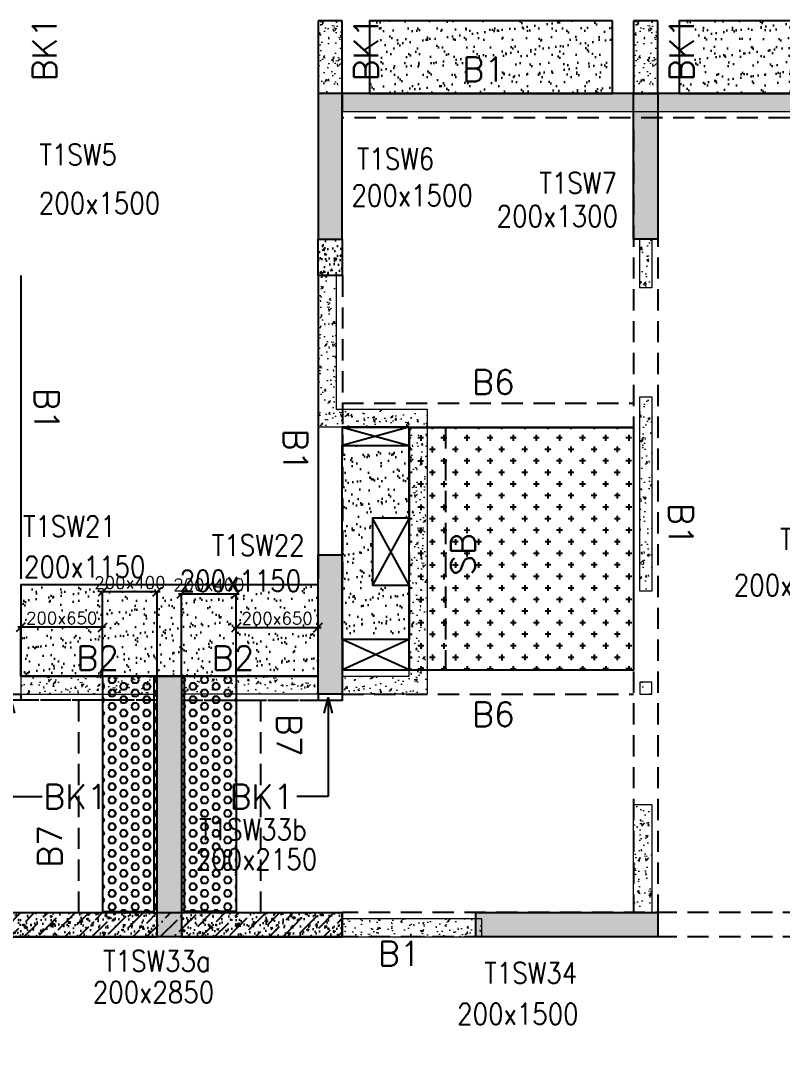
# Model space of a CAD drawing. Header units: millimetres. Extents: x 1078357 to 2594950, y -4969473 to -4636555.
# Drawn here: x 1366276 to 1372551, y -4664760 to -4656210 of the extents above; entities that cross this region are included whole.
import ezdxf

# ---------------------------------------------------------------- set-up
doc = ezdxf.new("R2010")
doc.units = ezdxf.units.MM
doc.header["$PDMODE"] = 35
for name, pattern in [('CONTINOUS', [0]), ('HIDDEN', [0.375, 0.25, -0.125]), ('New Retail block$0$CONTINOUS', [0])]:
    doc.linetypes.add(name, pattern=pattern)
doc.layers.get('0').update_dxf_attribs({"lineweight": 0})
doc.layers.get('Defpoints').update_dxf_attribs({"lineweight": 0})
for name, color, linetype, lineweight in [('A-_ANOTDIMA_D-', 6, 'Continuous', 13), ('COL. NO.', 30, 'Continuous', 25), ('COL. SIZE', 7, 'Continuous', 25), ('DIM', 9, 'Continuous', 25), ('HATCH', 8, 'Continuous', 30), ('RCC UPSTAND', 43, 'Continuous', 30), ('S-NON STR RCC WALL', 8, 'Continuous', 0)]:
    doc.layers.add(name, color=color, linetype=linetype, lineweight=lineweight)
for name, color, linetype in [('B-200x325', 201, 'HIDDEN'), ('B-200x375', 41, 'HIDDEN'), ('B-200x400', 44, 'HIDDEN'), ('B-200x650', 241, 'HIDDEN'), ('B-300xSLAB THK.', 151, 'Continuous'), ('BK1-200x650', 241, 'HIDDEN'), ('DC BEAM NO.', 7, 'Continuous'), ('DROP SLAB', 8, 'Continuous'), ('NON STR. RCC WALL', 6, 'Continuous'), ('S-COLUMN_SHEAR WALL', 1, 'Continuous'), ('S-PROJECTION', 54, 'New Retail block$0$CONTINOUS'), ('SLAB FOLD', 8, 'Continuous'), ('UP TO 3FRS', 1, 'Continuous')]:
    doc.layers.add(name, color=color, linetype=linetype)
doc.styles.add('Roman', font='romans')
doc.styles.add('ROMANS', font='romans.shx', dxfattribs={"width": 0.85})
doc.dimstyles.new('HARESH', dxfattribs={"dimtxt": 150, "dimasz": 75, "dimexe": 0, "dimexo": 0, "dimgap": 25, "dimtad": 1, "dimdec": 0, "dimdsep": 46, "dimtxsty": 'Roman', "dimblk": 'OBLIQUE', "dimcen": 225, "dimdle": 25, "dimclrd": 2, "dimclre": 2, "dimclrt": 7, "dimadec": 8, "dimazin": 1, "dimtfac": 1, "dimtdec": 0, "dimtmove": 0, "dimatfit": 0, "dimfxl": 1, "dimlwd": -1, "dimlwe": -1, "dimarcsym": 0})
pattern_1 = [(50, (-4983719.23, 23434810.46), (182.184669, -15.9390855), [19.05, -209.55]), (355, (-4983719.23, 23434810.46), (-35.2434214, 191.0568452), [15.24, -167.6405842]), (100.4514447, (-4983704.05, 23434809.13), (146.9412471, 175.1177519), [16.1900088, -178.0902446]), (46.1842, (-4983719.23, 23434861.26), (271.0790409, -42.042328), [28.575, -314.325]), (96.6355576, (-4983696.64, 23434857.75), (237.404134, 247.4261246), [24.2850231, -267.1356082]), (351.1841512, (-4983719.23, 23434861.26), (237.404134, 247.4261246), [22.859967, -251.459732]), (21, (-4983693.83, 23434848.56), (151.6143913, -102.2651982), [19.05, -209.55]), (326, (-4983693.83, 23434848.56), (61.8020283, 184.1879661), [15.24, -167.64]), (71.451445, (-4983681.2, 23434840.03), (213.4164193, 81.9227689), [16.1900088, -178.0899376]), (37.5, (-4983719.23, 23434810.456), (3.08860325, 84.55503887), [0, -165.608, 0, -170.18, 0, -168.275]), (7.5, (-4983719.23, 23434810.46), (66.8196625, 100.18057482), [0, -97.028, 0, -161.798, 0, -64.135]), (327.5, (-4983775.87, 23434810.456), (135.59059517, -5.728744), [0, -63.5, 0, -198.12, 0, -262.89]), (317.5, (-4983801.27, 23434810.46), (148.1291814, 25.42649103), [0, -82.55, 0, -131.572, 0, -186.69])]
pattern_2 = [(180, (1358376.37, -4474804.687), (-7e-15, -54.992613), [31.75, -63.5]), (300, (1358376.37, -4474804.687), (47.625, 27.496307), [31.75, -63.5]), (240, (1358344.62, -4474804.687), (47.625, -27.496307), [31.75, -63.5])]

# ---------------------------------------------------------------- blocks, each defined once
blk = doc.blocks.new('G$C2B7BBDA0')
at = {"layer": 'RCC UPSTAND'}
h = blk.add_hatch(dxfattribs=at)
h.set_pattern_fill('AR-CONC', color=8, scale=20, angle=270)
h.set_pattern_definition([(320, (3210495.87, 2538842.65), (-12.550427, -143.4520365), [15, -165]), (265, (3210495.87, 2538842.65), (150.438427, 27.7502667), [12, -132]), (10.4514445, (3210494.83, 2538830.7), (137.887998, -115.7017693), [12.7480384, -140.2284224]), (316.1842, (3210535.87, 2538842.65), (-33.103856, -213.448266), [22.5, -247.5]), (6.6356355, (3210533.12, 2538824.87), (194.82372, -186.932389), [19.122068, -210.342752]), (261.184164, (3210535.87, 2538842.65), (194.82372, -186.932389), [18, -198]), (291, (3210525.87, 2538822.65), (-80.523778, -119.3814104), [15, -165]), (236, (3210525.87, 2538822.65), (145.030009, -48.6630664), [12, -132]), (341.4514447, (3210519.16, 2538812.7), (64.5062306, -168.0444753), [12.748038, -140.2284224]), (307.5, (3210495.874, 2538842.653), (66.57877077, -2.43197106), [0, -130.4, 0, -134, 0, -132.5]), (277.5, (3210495.874, 2538842.65), (78.8823424, -52.6139075), [0, -76.4, 0, -127.4, 0, -50.5]), (237.5, (3210495.874, 2538887.253), (-4.51097435, -106.7644872), [0, -50, 0, -156, 0, -207]), (227.5, (3210495.87, 2538907.25), (20.0209965, -116.6372339), [0, -65, 0, -103.6, 0, -147])])
h.paths.add_polyline_path([(-100, 2199.5), (-1425, 2199.7), (-1425, 2000.3), (-100, 2000)])
h = blk.add_hatch(dxfattribs=at)
h.set_pattern_fill('AR-CONC', color=8, scale=20, angle=270)
h.set_pattern_definition([(320, (3212020.87, 2538842.65), (-12.550427, -143.4520365), [15, -165]), (265, (3212020.87, 2538842.65), (150.438427, 27.7502667), [12, -132]), (10.4514445, (3212019.83, 2538830.7), (137.887998, -115.7017693), [12.7480384, -140.2284224]), (316.1842, (3212060.87, 2538842.65), (-33.103856, -213.448266), [22.5, -247.5]), (6.6356355, (3212058.12, 2538824.87), (194.82372, -186.932389), [19.122068, -210.342752]), (261.184164, (3212060.87, 2538842.65), (194.82372, -186.932389), [18, -198]), (291, (3212050.87, 2538822.65), (-80.523778, -119.3814104), [15, -165]), (236, (3212050.87, 2538822.65), (145.030009, -48.6630664), [12, -132]), (341.4514447, (3212044.16, 2538812.7), (64.5062306, -168.0444753), [12.748038, -140.2284224]), (307.5, (3212020.874, 2538842.653), (66.57877077, -2.43197106), [0, -130.4, 0, -134, 0, -132.5]), (277.5, (3212020.874, 2538842.65), (78.8823424, -52.6139075), [0, -76.4, 0, -127.4, 0, -50.5]), (237.5, (3212020.874, 2538887.253), (-4.51097435, -106.7644872), [0, -50, 0, -156, 0, -207]), (227.5, (3212020.87, 2538907.25), (20.0209965, -116.6372339), [0, -65, 0, -103.6, 0, -147])])
h.paths.add_polyline_path([(1425, 2199.5), (100, 2199.7), (100, 2000.3), (1425, 2000)])
h = blk.add_hatch(dxfattribs=at)
h.set_pattern_fill('AR-CONC', color=8, scale=20, angle=270)
h.set_pattern_definition([(320, (3210495.87, 2536642.66), (-12.550427, -143.4520365), [15, -165]), (265, (3210495.87, 2536642.66), (150.438427, 27.7502667), [12, -132]), (10.4514445, (3210494.82, 2536630.7), (137.887998, -115.7017693), [12.7480384, -140.2284224]), (316.1842, (3210535.87, 2536642.66), (-33.103856, -213.448266), [22.5, -247.5]), (6.6356355, (3210533.11, 2536624.87), (194.82372, -186.932389), [19.122068, -210.342752]), (261.184164, (3210535.87, 2536642.66), (194.82372, -186.932389), [18, -198]), (291, (3210525.87, 2536622.66), (-80.523778, -119.3814104), [15, -165]), (236, (3210525.87, 2536622.66), (145.030009, -48.6630664), [12, -132]), (341.4514447, (3210519.16, 2536612.71), (64.5062306, -168.0444753), [12.748038, -140.2284224]), (307.5, (3210495.87, 2536642.656), (66.57877077, -2.43197106), [0, -130.4, 0, -134, 0, -132.5]), (277.5, (3210495.87, 2536642.656), (78.8823424, -52.6139075), [0, -76.4, 0, -127.4, 0, -50.5]), (237.5, (3210495.87, 2536687.256), (-4.51097435, -106.7644872), [0, -50, 0, -156, 0, -207]), (227.5, (3210495.87, 2536707.26), (20.0209965, -116.6372339), [0, -65, 0, -103.6, 0, -147])])
h.paths.add_polyline_path([(-100, -0.5), (-1425, -0.3), (-1425, -199.7), (-100, -200)])
at = {"layer": 'NON STR. RCC WALL', "elevation": 0}
for points in [[(-100, 2199.5), (-1425, 2199.7), (-1425, 2000.3), (-100, 2000)], [(1425, 2199.5), (100, 2199.7), (100, 2000.3), (1425, 2000)], [(-100, -0.5), (-1425, -0.3), (-1425, -199.7), (-100, -200)]]:
    blk.add_lwpolyline(points, close=True, dxfattribs=at)
blk = doc.blocks.new('_Oblique')
at = {"color": 0, "linetype": 'ByBlock', "lineweight": -2}
blk.add_line((-0.5, -0.5), (0.5, 0.5), dxfattribs=at)
blk = doc.blocks.new('*D1280')
at = {"layer": 'Defpoints', "color": 0, "ltscale": 700, "transparency": 16777216}
for p in [(1366951.1, -4660914.7), (1366951.1, -4661609.7, 0), (1367401.2, -4661609.7, 0)]:
    blk.add_point(p, dxfattribs=at)
at = {"layer": 'DIM', "color": 2, "ltscale": 700, "transparency": 16777216}
for p, q in [((1367426.2, -4660914.7), (1366926.1, -4660914.7)), ((1366951.1, -4661609.7), (1366951.1, -4660914.7)), ((1367401.2, -4661609.7), (1367401.2, -4660914.7))]:
    blk.add_line(p, q, dxfattribs=at)
at = {"layer": 'DIM', "color": 2, "ltscale": 700, "transparency": 16777216, "xscale": 75, "yscale": 75, "zscale": 75, "rotation": 180}
blk.add_blockref('_Oblique', (1366951.1, -4660914.7), dxfattribs=at)
at = {"layer": 'DIM', "color": 2, "ltscale": 700, "transparency": 16777216, "xscale": 75, "yscale": 75, "zscale": 75}
blk.add_blockref('_Oblique', (1367401.2, -4660914.7), dxfattribs=at)
at = {"layer": 'DIM', "color": 7, "ltscale": 700, "transparency": 16777216, "insert": (1367176.1, -4660839.7), "char_height": 150, "attachment_point": 5, "style": 'Roman'}
blk.add_mtext('{\\H0.666667x;200x400}', dxfattribs=at)
blk = doc.blocks.new('*D1281')
at = {"layer": 'Defpoints', "color": 0, "ltscale": 700, "transparency": 16777216}
for p in [(1366276.4, -4661207.6), (1366276.4, -4661609.7, 0), (1366951.1, -4661609.7, 0)]:
    blk.add_point(p, dxfattribs=at)
at = {"layer": 'DIM', "color": 2, "ltscale": 700, "transparency": 16777216}
for p, q in [((1366976.1, -4661207.6), (1366251.4, -4661207.6)), ((1366276.4, -4661609.7), (1366276.4, -4661207.6)), ((1366951.1, -4661609.7), (1366951.1, -4661207.6))]:
    blk.add_line(p, q, dxfattribs=at)
at = {"layer": 'DIM', "color": 2, "ltscale": 700, "transparency": 16777216, "xscale": 75, "yscale": 75, "zscale": 75, "rotation": 180}
blk.add_blockref('_Oblique', (1366276.4, -4661207.6), dxfattribs=at)
at = {"layer": 'DIM', "color": 2, "ltscale": 700, "transparency": 16777216, "xscale": 75, "yscale": 75, "zscale": 75}
blk.add_blockref('_Oblique', (1366951.1, -4661207.6), dxfattribs=at)
at = {"layer": 'DIM', "color": 7, "ltscale": 700, "transparency": 16777216, "insert": (1366613.7, -4661132.6), "char_height": 150, "attachment_point": 5, "style": 'Roman'}
blk.add_mtext('{\\H0.666667x;200x650}', dxfattribs=at)
blk = doc.blocks.new('*D1282')
at = {"layer": 'Defpoints', "color": 0, "ltscale": 700, "transparency": 16777216}
for p in [(1368051.3, -4660932.9), (1367601.2, -4661609.7, 0), (1368051.3, -4661609.7, 0)]:
    blk.add_point(p, dxfattribs=at)
at = {"layer": 'DIM', "color": 2, "ltscale": 700, "transparency": 16777216}
for p, q in [((1367576.2, -4660932.9), (1368076.3, -4660932.9)), ((1367601.2, -4661609.7), (1367601.2, -4660932.9)), ((1368051.3, -4661609.7), (1368051.3, -4660932.9))]:
    blk.add_line(p, q, dxfattribs=at)
at = {"layer": 'DIM', "color": 2, "ltscale": 700, "transparency": 16777216, "xscale": 75, "yscale": 75, "zscale": 75, "rotation": 180}
blk.add_blockref('_Oblique', (1367601.2, -4660932.9), dxfattribs=at)
at = {"layer": 'DIM', "color": 2, "ltscale": 700, "transparency": 16777216, "xscale": 75, "yscale": 75, "zscale": 75}
blk.add_blockref('_Oblique', (1368051.3, -4660932.9), dxfattribs=at)
at = {"layer": 'DIM', "color": 7, "ltscale": 700, "transparency": 16777216, "insert": (1367826.3, -4660857.9), "char_height": 150, "attachment_point": 5, "style": 'Roman'}
blk.add_mtext('{\\H0.666667x;200x400}', dxfattribs=at)
blk = doc.blocks.new('*D1283')
at = {"layer": 'Defpoints', "color": 0, "ltscale": 700, "transparency": 16777216}
for p in [(1368726.2, -4661209.6), (1368051.3, -4661609.7, 0), (1368726.2, -4661609.7, 0)]:
    blk.add_point(p, dxfattribs=at)
at = {"layer": 'DIM', "color": 2, "ltscale": 700, "transparency": 16777216}
for p, q in [((1368026.3, -4661209.6), (1368751.2, -4661209.6)), ((1368051.3, -4661609.7), (1368051.3, -4661209.6)), ((1368726.2, -4661609.7), (1368726.2, -4661209.6))]:
    blk.add_line(p, q, dxfattribs=at)
at = {"layer": 'DIM', "color": 2, "ltscale": 700, "transparency": 16777216, "xscale": 75, "yscale": 75, "zscale": 75, "rotation": 180}
blk.add_blockref('_Oblique', (1368051.3, -4661209.6), dxfattribs=at)
at = {"layer": 'DIM', "color": 2, "ltscale": 700, "transparency": 16777216, "xscale": 75, "yscale": 75, "zscale": 75}
blk.add_blockref('_Oblique', (1368726.2, -4661209.6), dxfattribs=at)
at = {"layer": 'DIM', "color": 7, "ltscale": 700, "transparency": 16777216, "insert": (1368388.8, -4661134.6), "char_height": 150, "attachment_point": 5, "style": 'Roman'}
blk.add_mtext('{\\H0.666667x;200x650}', dxfattribs=at)
blk = doc.blocks.new('G$CD63B60BD')
at = {"layer": 'COL. NO.', "linetype": 'Continuous', "style": 'ROMANS', "width": 0.85}
for s, p in [('T1SW5', (10754.6, 15308.8, -320.4)), ('T1SW6', (13370.2, 15274.3, -320.4)), ('T1SW7', (14874.5, 15075.4, -320.4)), ('T1SW21', (10619.4, 12245.8, -320.4)), ('T1SW23', (16857.3, 12140.3, -320.4)), ('T1SW22', (12175.1, 12089.1, -320.4)), ('T1SW33b', (12070.9, 9747.2, -320.4)), ('T1SW33a', (11279.4, 8663.7, -320.4)), ('T1SW34', (14420.4, 8565.4, -320.4))]:
    blk.add_text(s, height=175, dxfattribs=at).set_placement(p)
at = {"layer": 'COL. SIZE', "linetype": 'Continuous', "style": 'ROMANS', "width": 0.85}
for s, p in [('200x1500', (13325.1, 14973.2, -320.4)), ('200x1500', (10748.9, 14908.8, -320.4)), ('200x1300', (14521.5, 14801.5, -320.4)), ('200x1150', (10626.9, 11912.7, -320.4)), ('200x1150', (11909.6, 11797.3, -320.4)), ('200x1300', (16475.4, 11760.5, -320.4)), ('200x2150', (12042.4, 9502, -320.4)), ('200x2850', (11193.5, 8406.3, -320.4)), ('200x1500', (14196.5, 8227.7, -320.4))]:
    blk.add_text(s, height=175, dxfattribs=at).set_placement(p)

msp = doc.modelspace()

# ---------------------------------------------------------------- hatches: boundary and pattern name
at = {"layer": 'DROP SLAB'}
h = msp.add_hatch(dxfattribs=at)
h.set_pattern_fill('CROSS', color=8, scale=15, angle=0.03079)
h.set_pattern_definition([(180.03079016, (-3005965.24, 14064915.91), (-95.1987999, -95.3011726), [47.625, -142.875]), (270.03079016, (-3005989.06, 14064939.705), (95.3011726, -95.1987999), [47.625, -142.875])])
h.paths.add_polyline_path([(1369476.2, -4659562.5), (1371326.2, -4659562.5), (1371326.2, -4661562.3), (1369476.2, -4661562.3)])
at = {"layer": 'HATCH'}
h = msp.add_hatch(dxfattribs=at)
h.set_pattern_fill('AR-SAND', color=8, scale=3, angle=179.97015)
h.set_pattern_definition([(37.4701541, (-1484557.07, 9330760.54), (-4.7236114, 146.8264517), [0, -115.824, 0, -129.54, 0, -123.825]), (7.4701541, (-1484557.07, 9330760.54), (134.9689868, 214.9772528), [0, -62.484, 0, -104.394, 0, -40.005]), (327.4701541, (-1484650.8, 9330760.59), (237.2979035, 0.3075449), [0, -38.1, 0, -137.16, 0, -179.07]), (317.4701541, (-1484650.8, 9330760.6), (229.1017424, 66.759465), [0, -19.05, 0, -89.916, 0, -102.87])])
h.paths.add_polyline_path([(1371151.5, -4656209.7), (1369151.5, -4656209.7), (1369151.5, -4656809.7), (1371151.5, -4656809.7)])
h = msp.add_hatch(dxfattribs=at)
h.set_pattern_fill('AR-SAND', color=8, scale=3, angle=179.97015)
h.set_pattern_definition([(37.4701541, (-1487107.07, 9330760.54), (-4.7236114, 146.8264517), [0, -115.824, 0, -129.54, 0, -123.825]), (7.4701541, (-1487107.07, 9330760.54), (134.9689868, 214.9772528), [0, -62.484, 0, -104.394, 0, -40.005]), (327.4701541, (-1487200.8, 9330760.59), (237.2979035, 0.3075449), [0, -38.1, 0, -137.16, 0, -179.07]), (317.4701541, (-1487200.8, 9330760.6), (229.1017424, 66.759465), [0, -19.05, 0, -89.916, 0, -102.87])])
h.paths.add_polyline_path([(1373701.5, -4656209.7), (1371701.5, -4656209.7), (1371701.5, -4656809.7), (1373701.5, -4656809.7)])
h = msp.add_hatch(dxfattribs=at)
h.set_pattern_fill('AR-SAND', color=8, scale=3, angle=179.97015)
h.set_pattern_definition([(37.47015413, (-3665956.78, 18698798.93), (-4.72361136, 146.8264517), [0, -115.824, 0, -129.54, 0, -123.825]), (7.4701541, (-3665956.78, 18698798.93), (134.9689868, 214.9772528), [0, -62.484, 0, -104.394, 0, -40.005]), (327.4701541, (-3666050.5, 18698798.98), (237.2979035, 0.3075449), [0, -38.1, 0, -137.16, 0, -179.07]), (317.4701541, (-3666050.5, 18698798.98), (229.1017424, 66.759465), [0, -19.05, 0, -89.916, 0, -102.87])])
h.paths.add_polyline_path([(1368926.2, -4659709.7), (1369476.2, -4659709.7), (1369476.2, -4660309.7), (1369176.2, -4660309.7), (1369176.2, -4660859.7), (1369476.2, -4660859.6), (1369476.2, -4661309.7), (1368926.2, -4661309.7)])
h = msp.add_hatch(dxfattribs=at)
h.set_pattern_fill('AR-SAND', color=8, scale=3, angle=179.97015)
h.set_pattern_definition([(37.4701541, (-2576481.74, 14014779.73), (-4.72361136, 146.8264517), [0, -115.824, 0, -129.54, 0, -123.825]), (7.4701541, (-2576481.74, 14014779.73), (134.9689868, 214.9772528), [0, -62.484, 0, -104.394, 0, -40.005]), (327.4701541, (-2576575.47, 14014779.78), (237.2979035, 0.3075449), [0, -38.1, 0, -137.16, 0, -179.07]), (317.4701541, (-2576575.47, 14014779.78), (229.1017424, 66.759465), [0, -19.05, 0, -89.916, 0, -102.87])])
h.paths.add_polyline_path([(1368726.2, -4660859.6), (1366276.2, -4660859.6), (1366276.5, -4661609.7), (1368726.5, -4661609.7)])
at = {"layer": 'RCC UPSTAND'}
h = msp.add_hatch(dxfattribs=at)
h.set_pattern_fill('AR-CONC', color=8, scale=20, angle=90)
h.set_pattern_definition([(140, (-1839273.85, -7196754.2), (12.550427, 143.4520365), [15, -165]), (85, (-1839273.85, -7196754.2), (-150.438427, -27.7502667), [12, -132]), (190.4514445, (-1839272.8, -7196742.24), (-137.887998, 115.7017693), [12.7480384, -140.2284224]), (136.1842, (-1839313.85, -7196754.2), (33.103856, 213.448266), [22.5, -247.5]), (186.6356355, (-1839311.1, -7196736.4), (-194.82372, 186.932389), [19.122068, -210.342752]), (81.184164, (-1839313.85, -7196754.2), (-194.82372, 186.932389), [18, -198]), (111, (-1839303.85, -7196734.2), (80.523778, 119.3814104), [15, -165]), (56, (-1839303.85, -7196734.2), (-145.030009, 48.6630664), [12, -132]), (161.4514447, (-1839297.14, -7196724.25), (-64.5062306, 168.0444753), [12.748038, -140.2284224]), (127.5, (-1839273.85, -7196754.195), (-66.57877077, 2.43197106), [0, -130.4, 0, -134, 0, -132.5]), (97.5, (-1839273.85, -7196754.195), (-78.8823424, 52.6139075), [0, -76.4, 0, -127.4, 0, -50.5]), (57.5, (-1839273.85, -7196798.795), (4.51097435, 106.7644872), [0, -50, 0, -156, 0, -207]), (47.5, (-1839273.85, -7196818.795), (-20.0209965, 116.6372339), [0, -65, 0, -103.6, 0, -147])])
h.paths.add_polyline_path([(1368926.2, -4658009.7), (1368926.2, -4658309.7), (1368726.3, -4658309.7), (1368726.3, -4658009.7)])
at = {"layer": 'S-COLUMN_SHEAR WALL', "lineweight": 25, "extrusion": (1.00316e-06, 1.91639e-11, 1)}
h = msp.add_hatch(color=1, dxfattribs=at)
h.dxf.hatch_style = 1
h.paths.add_polyline_path([(1368926.3, -4656809.7), (1368726.3, -4656809.7), (1368726.3, -4658009.7), (1368926.3, -4658009.7)])
at = {"layer": 'S-COLUMN_SHEAR WALL', "lineweight": 25}
h = msp.add_hatch(color=1, dxfattribs=at)
h.dxf.hatch_style = 1
h.paths.add_polyline_path([(1371326.3, -4658009.8), (1371526.3, -4658009.8), (1371526.3, -4656809.7), (1371326.3, -4656809.7)])
at = {"layer": 'S-COLUMN_SHEAR WALL', "lineweight": 25, "extrusion": (1.00316e-06, 1.91639e-11, 1)}
h = msp.add_hatch(color=1, dxfattribs=at)
h.dxf.hatch_style = 1
h.paths.add_polyline_path([(1368926.3, -4661759.7), (1368726.3, -4661759.7), (1368726.3, -4660609.7), (1368926.3, -4660609.7)])
at = {"layer": 'S-COLUMN_SHEAR WALL', "lineweight": 25}
h = msp.add_hatch(color=1, dxfattribs=at)
h.dxf.hatch_style = 1
h.paths.add_polyline_path([(1367401.3, -4661609.7), (1367601.3, -4661609.7), (1367601.3, -4663759.7), (1367401.3, -4663759.7)])
h = msp.add_hatch(color=1, dxfattribs=at)
h.dxf.hatch_style = 1
h.paths.add_polyline_path([(1370026.3, -4663559.7), (1371526.3, -4663559.7), (1371526.3, -4663759.7), (1370026.3, -4663759.7)])
at = {"layer": 'S-NON STR RCC WALL'}
h = msp.add_hatch(dxfattribs=at)
h.set_pattern_fill('AR-CONC', color=256, angle=180)
h.set_pattern_definition([(50, (-7165118.55, 32898878.51), (182.184669, -15.93908554), [19.05, -209.55]), (355, (-7165118.55, 32898878.51), (-35.2434214, 191.0568452), [15.24, -167.6405842]), (100.4514447, (-7165103.36, 32898877.18), (146.9412471, 175.1177519), [16.1900088, -178.0902446]), (46.1842, (-7165118.55, 32898929.31), (271.0790409, -42.0423279), [28.575, -314.325]), (96.6355576, (-7165095.96, 32898925.8), (237.404134, 247.4261246), [24.2850231, -267.1356082]), (351.1841512, (-7165118.55, 32898929.3), (237.404134, 247.4261246), [22.859967, -251.459732]), (21, (-7165093.15, 32898916.61), (151.61439127, -102.2651982), [19.05, -209.55]), (326, (-7165093.15, 32898916.61), (61.80202835, 184.1879661), [15.24, -167.64]), (71.451445, (-7165080.51, 32898908.09), (213.4164193, 81.9227689), [16.1900088, -178.0899376]), (37.5, (-7165118.545, 32898878.51), (3.08860325, 84.55503887), [0, -165.608, 0, -170.18, 0, -168.275]), (7.5, (-7165118.545, 32898878.51), (66.8196625, 100.18057482), [0, -97.028, 0, -161.798, 0, -64.135]), (327.5, (-7165175.19, 32898878.51), (135.59059517, -5.72874399), [0, -63.5, 0, -198.12, 0, -262.89]), (317.5, (-7165200.59, 32898878.51), (148.1291814, 25.42649103), [0, -82.55, 0, -131.572, 0, -186.69])])
h.paths.add_polyline_path([(1368926.2, -4656809.7), (1368926.2, -4656209.7), (1368726.2, -4656209.7), (1368726.2, -4656809.7), (1368926.2, -4656809.7)], is_closed=False)
h = msp.add_hatch(dxfattribs=at)
h.set_pattern_fill('AR-CONC', color=256, angle=180)
h.set_pattern_definition([(50, (-7162518.57, 32898878.52), (182.184669, -15.93908554), [19.05, -209.55]), (355, (-7162518.57, 32898878.52), (-35.2434214, 191.0568452), [15.24, -167.6405842]), (100.4514447, (-7162503.38, 32898877.19), (146.9412471, 175.1177519), [16.1900088, -178.0902446]), (46.1842, (-7162518.57, 32898929.32), (271.0790409, -42.0423279), [28.575, -314.325]), (96.6355576, (-7162495.98, 32898925.81), (237.404134, 247.4261246), [24.2850231, -267.1356082]), (351.1841512, (-7162518.57, 32898929.32), (237.404134, 247.4261246), [22.859967, -251.459732]), (21, (-7162493.17, 32898916.62), (151.61439127, -102.2651982), [19.05, -209.55]), (326, (-7162493.17, 32898916.62), (61.80202835, 184.1879661), [15.24, -167.64]), (71.451445, (-7162480.53, 32898908.1), (213.4164193, 81.9227689), [16.1900088, -178.0899376]), (37.5, (-7162518.566, 32898878.52), (3.08860325, 84.55503887), [0, -165.608, 0, -170.18, 0, -168.275]), (7.5, (-7162518.57, 32898878.52), (66.8196625, 100.18057482), [0, -97.028, 0, -161.798, 0, -64.135]), (327.5, (-7162575.21, 32898878.52), (135.59059517, -5.72874399), [0, -63.5, 0, -198.12, 0, -262.89]), (317.5, (-7162600.61, 32898878.52), (148.1291814, 25.42649103), [0, -82.55, 0, -131.572, 0, -186.69])])
h.paths.add_polyline_path([(1371526.2, -4656809.7), (1371526.2, -4656209.7), (1371326.2, -4656209.7), (1371326.2, -4656809.7), (1371526.2, -4656809.7)], is_closed=False)
h = msp.add_hatch(dxfattribs=at)
h.set_pattern_fill('AR-CONC', color=256, angle=180)
h.set_pattern_definition([(50, (-6080943.95, 28118829.64), (182.184669, -15.93908554), [19.05, -209.55]), (355, (-6080943.95, 28118829.64), (-35.2434214, 191.0568452), [15.24, -167.6405842]), (100.4514447, (-6080928.76, 28118828.32), (146.9412471, 175.1177519), [16.1900088, -178.0902446]), (46.1842, (-6080943.95, 28118880.44), (271.0790409, -42.042328), [28.575, -314.325]), (96.6355576, (-6080921.36, 28118876.94), (237.404134, 247.4261246), [24.2850231, -267.1356082]), (351.1841512, (-6080943.95, 28118880.44), (237.404134, 247.4261246), [22.859967, -251.459732]), (21, (-6080918.55, 28118867.74), (151.6143913, -102.2651982), [19.05, -209.55]), (326, (-6080918.55, 28118867.74), (61.8020283, 184.1879661), [15.24, -167.64]), (71.451445, (-6080905.91, 28118859.22), (213.4164193, 81.9227689), [16.1900088, -178.0899376]), (37.5, (-6080943.946, 28118829.644), (3.08860325, 84.55503887), [0, -165.608, 0, -170.18, 0, -168.275]), (7.5, (-6080943.95, 28118829.64), (66.8196625, 100.18057482), [0, -97.028, 0, -161.798, 0, -64.135]), (327.5, (-6081000.59, 28118829.644), (135.59059517, -5.72874399), [0, -63.5, 0, -198.12, 0, -262.89]), (317.5, (-6081025.99, 28118829.64), (148.1291814, 25.42649103), [0, -82.55, 0, -131.572, 0, -186.69])])
h.paths.add_polyline_path([(1368929.4, -4656809.7), (1373926.5, -4656809.7), (1373926.5, -4656959.7), (1368929.4, -4656959.7)])
h = msp.add_hatch(dxfattribs=at)
h.set_pattern_fill('AR-CONC', color=256, angle=180)
h.set_pattern_definition([(50, (1371439.49, -4569469.7), (182.18467, -15.93909), [19.05, -209.55]), (355, (1371439.49, -4569469.7), (-35.24342, 191.05685), [15.24, -167.6406]), (100.45144, (1371454.67, -4569471.03), (146.94125, 175.11775), [16.19, -178.09024]), (46.1842, (1371439.49, -4569418.9), (271.07904, -42.0423), [28.575, -314.325]), (96.63556, (1371462.08, -4569422.4), (237.4041, 247.4261), [24.285, -267.1356]), (351.18415, (1371439.5, -4569418.9), (237.4041, 247.4261), [22.86, -251.4597]), (21, (1371464.89, -4569431.6), (151.6144, -102.2652), [19.05, -209.55]), (326, (1371464.89, -4569431.6), (61.80203, 184.18797), [15.24, -167.64]), (71.45144, (1371477.52, -4569440.13), (213.41642, 81.92277), [16.19, -178.08994]), (37.5, (1371439.49, -4569469.704), (3.088603, 84.55504), [0, -165.608, 0, -170.18, 0, -168.275]), (7.5, (1371439.49, -4569469.7), (66.81966, 100.180575), [0, -97.028, 0, -161.798, 0, -64.135]), (327.5, (1371382.846, -4569469.704), (135.590595, -5.728744), [0, -63.5, 0, -198.12, 0, -262.89]), (317.5, (1371357.45, -4569469.7), (148.12918, 25.42649), [0, -82.55, 0, -131.572, 0, -186.69])])
h.paths.add_polyline_path([(1371376.5, -4658009.7), (1371476.5, -4658009.7), (1371476.5, -4658409.7), (1371376.5, -4658409.7)])
h = msp.add_hatch(dxfattribs=at)
h.set_pattern_fill('AR-CONC', color=256, angle=180)
h.set_pattern_definition(pattern_1)
h.paths.add_polyline_path([(1369626.5, -4659409.7), (1369626.5, -4661759.7), (1368926.5, -4661759.7), (1368926.5, -4661609.7), (1369476.5, -4661609.7), (1369476.5, -4659559.7), (1368726.5, -4659559.7), (1368726.5, -4658309.7), (1368876.5, -4658309.7), (1368876.5, -4659409.7)])
h = msp.add_hatch(dxfattribs=at)
h.set_pattern_fill('AR-CONC', color=256, angle=180)
h.set_pattern_definition([(50, (2468664.2, -9253488.89), (182.184669, -15.9390855), [19.05, -209.55]), (355, (2468664.2, -9253488.9), (-35.2434214, 191.056845), [15.24, -167.640584]), (100.4514447, (2468679.39, -9253490.22), (146.941247, 175.117752), [16.190009, -178.0902446]), (46.1842, (2468664.2, -9253438.1), (271.079041, -42.042328), [28.575, -314.325]), (96.6355576, (2468686.8, -9253441.6), (237.404134, 247.426125), [24.285023, -267.135608]), (351.184151, (2468664.2, -9253438.1), (237.404134, 247.426125), [22.859967, -251.459732]), (21, (2468689.6, -9253450.79), (151.6143913, -102.265198), [19.05, -209.55]), (326, (2468689.6, -9253450.8), (61.802028, 184.187966), [15.24, -167.64]), (71.451445, (2468702.24, -9253459.31), (213.416419, 81.922769), [16.190009, -178.0899376]), (37.5, (2468664.203, -9253488.89), (3.08860325, 84.5550389), [0, -165.608, 0, -170.18, 0, -168.275]), (7.5, (2468664.2, -9253488.89), (66.8196625, 100.1805748), [0, -97.028, 0, -161.798, 0, -64.135]), (327.5, (2468607.56, -9253488.89), (135.5905952, -5.728744), [0, -63.5, 0, -198.12, 0, -262.89]), (317.5, (2468582.16, -9253488.89), (148.1291814, 25.426491), [0, -82.55, 0, -131.572, 0, -186.69])])
h.paths.add_polyline_path([(1371376.5, -4659309.7), (1371476.5, -4659309.7), (1371476.5, -4660909.7), (1371376.5, -4660909.7)])
h = msp.add_hatch(dxfattribs=at)
h.set_pattern_fill('AR-CONC', color=256)
h.set_pattern_definition(pattern_1)
h.paths.add_polyline_path([(1367401.5, -4661609.7), (1366276.5, -4661609.7), (1366276.5, -4661759.7), (1367401.5, -4661759.7)])
h = msp.add_hatch(dxfattribs=at)
h.set_pattern_fill('AR-CONC', color=256, angle=180)
h.set_pattern_definition(pattern_1)
h.paths.add_polyline_path([(1367601.5, -4661609.7), (1368726.5, -4661609.7), (1368726.5, -4661759.7), (1367601.5, -4661759.7)])
h = msp.add_hatch(dxfattribs=at)
h.set_pattern_fill('AR-CONC', color=256, angle=180)
h.set_pattern_definition([(50, (2468650.99, -9254853.56), (182.184669, -15.9390855), [19.05, -209.55]), (355, (2468650.99, -9254853.56), (-35.2434214, 191.056845), [15.24, -167.640584]), (100.4514447, (2468666.17, -9254854.88), (146.941247, 175.117752), [16.190009, -178.0902446]), (46.1842, (2468651, -9254802.76), (271.079041, -42.042328), [28.575, -314.325]), (96.6355576, (2468673.58, -9254806.26), (237.404134, 247.426125), [24.285023, -267.135608]), (351.184151, (2468651, -9254802.76), (237.404134, 247.426125), [22.859967, -251.459732]), (21, (2468676.39, -9254815.46), (151.6143913, -102.265198), [19.05, -209.55]), (326, (2468676.39, -9254815.46), (61.802028, 184.187966), [15.24, -167.64]), (71.451445, (2468689.02, -9254823.98), (213.416419, 81.922769), [16.190009, -178.0899376]), (37.5, (2468650.99, -9254853.555), (3.08860325, 84.5550389), [0, -165.608, 0, -170.18, 0, -168.275]), (7.5, (2468650.99, -9254853.555), (66.8196625, 100.1805748), [0, -97.028, 0, -161.798, 0, -64.135]), (327.5, (2468594.35, -9254853.555), (135.5905952, -5.728744), [0, -63.5, 0, -198.12, 0, -262.89]), (317.5, (2468568.95, -9254853.56), (148.1291814, 25.426491), [0, -82.55, 0, -131.572, 0, -186.69])])
h.paths.add_polyline_path([(1371376.5, -4661759.7), (1371476.5, -4661759.7), (1371476.5, -4661659.7), (1371376.5, -4661659.7)])
h = msp.add_hatch(dxfattribs=at)
h.set_pattern_fill('AR-CONC', color=256, angle=180)
h.set_pattern_definition([(50, (-6080208.69, 28118829.64), (182.184669, -15.93908554), [19.05, -209.55]), (355, (-6080208.7, 28118829.64), (-35.2434214, 191.0568452), [15.24, -167.6405842]), (100.4514447, (-6080193.51, 28118828.3), (146.9412471, 175.1177519), [16.1900088, -178.0902446]), (46.1842, (-6080208.7, 28118880.44), (271.0790409, -42.042328), [28.575, -314.325]), (96.6355576, (-6080186.1, 28118876.93), (237.404134, 247.4261246), [24.2850231, -267.1356082]), (351.1841512, (-6080208.7, 28118880.44), (237.404134, 247.4261246), [22.859967, -251.459732]), (21, (-6080183.29, 28118867.74), (151.6143913, -102.2651982), [19.05, -209.55]), (326, (-6080183.3, 28118867.74), (61.8020283, 184.1879661), [15.24, -167.64]), (71.451445, (-6080170.66, 28118859.21), (213.4164193, 81.9227689), [16.1900088, -178.0899376]), (37.5, (-6080208.69, 28118829.636), (3.08860325, 84.55503887), [0, -165.608, 0, -170.18, 0, -168.275]), (7.5, (-6080208.69, 28118829.64), (66.8196625, 100.18057482), [0, -97.028, 0, -161.798, 0, -64.135]), (327.5, (-6080265.334, 28118829.636), (135.59059517, -5.72874399), [0, -63.5, 0, -198.12, 0, -262.89]), (317.5, (-6080290.73, 28118829.64), (148.1291814, 25.42649103), [0, -82.55, 0, -131.572, 0, -186.69])])
h.paths.add_polyline_path([(1371326.5, -4662669.7), (1371476.5, -4662669.7), (1371476.5, -4663559.6), (1371326.5, -4663559.6)])
h = msp.add_hatch(dxfattribs=at)
h.set_pattern_fill('AR-CONC', color=256)
h.set_pattern_definition([(50, (-4983719.23, 23434810.46), (182.184669, -15.9390855), [19.05, -209.55]), (355, (-4983719.23, 23434810.46), (-35.2434214, 191.0568452), [15.24, -167.6405842]), (100.4514447, (-4983704.05, 23434809.13), (146.9412471, 175.1177519), [16.1900088, -178.0902446]), (46.1842, (-4983719.23, 23434861.26), (271.0790409, -42.042328), [28.575, -314.325]), (96.6355576, (-4983696.64, 23434857.75), (237.404134, 247.4261246), [24.2850231, -267.1356082]), (351.1841512, (-4983719.23, 23434861.26), (237.404134, 247.4261246), [22.859967, -251.459732]), (21, (-4983693.83, 23434848.56), (151.6143913, -102.2651982), [19.05, -209.55]), (326, (-4983693.83, 23434848.56), (61.8020283, 184.1879661), [15.24, -167.64]), (71.451445, (-4983681.2, 23434840.03), (213.4164193, 81.9227689), [16.1900088, -178.0899376]), (37.5, (-4983719.23, 23434810.456), (3.08860325, 84.55503887), [0, -165.608, 0, -170.18, 0, -168.275]), (7.5, (-4983719.23, 23434810.46), (66.8196625, 100.18057482), [0, -97.028, 0, -161.798, 0, -64.135]), (327.5, (-4983775.87, 23434810.456), (135.59059517, -5.728744), [0, -63.5, 0, -198.12, 0, -262.89]), (317.5, (-4983801.27, 23434810.46), (148.1291814, 25.42649103), [0, -82.55, 0, -131.572, 0, -186.69])])
h.paths.add_polyline_path([(1370076.5, -4663609.7), (1368926.5, -4663609.7), (1368926.5, -4663759.7), (1370076.5, -4663759.7)])
at = {"layer": 'SLAB FOLD', "ltscale": 1000}
h = msp.add_hatch(dxfattribs=at)
h.set_pattern_fill('HEX', color=8, scale=10, angle=180)
h.set_pattern_definition(pattern_2)
h.paths.add_polyline_path([(1367401.2, -4663549), (1366951.2, -4663549), (1366951.2, -4661609.7), (1367401.2, -4661609.7)])
h = msp.add_hatch(dxfattribs=at)
h.set_pattern_fill('HEX', color=8, scale=10, angle=180)
h.set_pattern_definition(pattern_2)
h.paths.add_polyline_path([(1367601.6, -4663549), (1368051.6, -4663549), (1368051.6, -4661609.7), (1367601.6, -4661609.7)])
at = {"layer": 'UP TO 3FRS', "lineweight": 25}
h = msp.add_hatch(dxfattribs=at)
h.set_pattern_fill('ANSI36', color=8, scale=25)
h.set_pattern_definition([(45, (2292070.08, -9350090.68), (42.0949506, 154.3481521), [198.4375, -39.6875, 0, -39.6875])])
h.paths.add_polyline_path([(1366076.3, -4663559.7), (1368926.3, -4663559.7), (1368926.3, -4663759.7), (1366076.3, -4663759.7)])

# ---------------------------------------------------------------- linework, layer by layer
at = {"layer": 'B-200x325', "ltscale": 700}
for p, q in [((1368926.2, -4659359.9, 0), (1371326.2, -4659359.9, 0)), ((1368926.3, -4661759.7, 0), (1371326.1, -4661759.7, 0))]:
    msp.add_line(p, q, dxfattribs=at)
at = {"layer": 'B-200x325', "linetype": 'Continuous', "ltscale": 700}
for p, q in [((1368926.2, -4659559.9, 0), (1371326.2, -4659559.9, 0)), ((1368926.3, -4661559.7, 0), (1371326.1, -4661559.7, 0))]:
    msp.add_line(p, q, dxfattribs=at)
at = {"layer": 'B-200x375', "ltscale": 700}
for p, q in [((1366751.1, -4661809.7, 0), (1366751.1, -4663559.7, 0)), ((1368251.3, -4661809.7, 0), (1368251.3, -4663559.7, 0))]:
    msp.add_line(p, q, dxfattribs=at)
at = {"layer": 'B-200x375', "linetype": 'Continuous', "ltscale": 700}
for p, q in [((1366951.1, -4661809.7, 0), (1366951.1, -4663549, 0)), ((1368051.3, -4661809.7, 0), (1368051.3, -4663549.1, 0))]:
    msp.add_line(p, q, dxfattribs=at)
at = {"layer": 'B-200x400', "linetype": 'Continuous', "ltscale": 500}
for p, q in [((1367401.2, -4661609.7, 0), (1366951.1, -4661609.7, 0)), ((1368051.3, -4661609.7, 0), (1367601.2, -4661609.7, 0))]:
    msp.add_line(p, q, dxfattribs=at)
at = {"layer": 'B-200x400', "linetype": 'HIDDEN', "ltscale": 500}
for p, q in [((1367401.2, -4661809.7, 0), (1366951.1, -4661809.7, 0)), ((1367601.2, -4661809.7, 0), (1368051.3, -4661809.7, 0))]:
    msp.add_line(p, q, dxfattribs=at)
at = {"layer": 'B-200x650', "linetype": 'CONTINOUS', "ltscale": 700}
for p, q in [((1368926.2, -4656209.7, 0), (1368726.2, -4656209.7, 0)), ((1368726.2, -4656209.7, 0), (1368726.2, -4656809.7, 0)), ((1368926.2, -4656809.7, 0), (1368926.2, -4656209.7, 0)), ((1371526.2, -4656209.7, 0), (1371326.2, -4656209.7, 0)), ((1371326.2, -4656209.7, 0), (1371326.2, -4656809.7, 0)), ((1371526.2, -4656809.7, 0), (1371526.2, -4656209.7, 0)), ((1373926.5, -4656809.7, 0), (1368926.5, -4656809.7, 0)), ((1366276.5, -4658309.7, 0), (1366276.5, -4660809.7, 0)), ((1368726.5, -4658309.7, 0), (1368726.5, -4660809.7, 0)), ((1366951.1, -4661609.7, 0), (1366276.2, -4661609.7, 0)), ((1368726.5, -4661609.7, 0), (1366276.4, -4661609.7, 0)), ((1368726.2, -4661609.7, 0), (1368051.3, -4661609.7, 0))]:
    msp.add_line(p, q, dxfattribs=at)
at = {"layer": 'B-200x650', "linetype": 'HIDDEN', "ltscale": 700}
for p, q in [((1373926.5, -4657009.7, 0), (1368926.5, -4657009.7, 0)), ((1371326.5, -4657109.7, 0), (1371326.5, -4663559.6, 0)), ((1371526.5, -4657109.7, 0), (1371526.5, -4663559.6, 0)), ((1368926.5, -4658309.7, 0), (1368926.5, -4660809.7, 0)), ((1366951.1, -4661809.7, 0), (1366276.2, -4661809.7, 0)), ((1367401.4, -4661809.7, 0), (1366276.4, -4661809.7, 0)), ((1367601.4, -4661809.7, 0), (1368726.5, -4661809.7, 0)), ((1368051.3, -4661809.7, 0), (1368726.2, -4661809.7, 0)), ((1379819.8, -4663559.6, 0), (1368926.5, -4663559.6, 0)), ((1379819.8, -4663759.6, 0), (1368926.5, -4663759.6, 0))]:
    msp.add_line(p, q, dxfattribs=at)
at = {"layer": 'B-300xSLAB THK.', "linetype": 'HIDDEN', "ltscale": 700}
for p, q in [((1369476.1, -4659559.9, 0), (1369476.1, -4661559.7, 0)), ((1369776.1, -4659559.9, 0), (1369776.1, -4661559.7, 0))]:
    msp.add_line(p, q, dxfattribs=at)
at = {"layer": 'BK1-200x650', "linetype": 'Continuous', "ltscale": 700, "elevation": 0}
for points in [[(1366076.4, -4661759.7), (1366276.5, -4661759.7), (1366276.5, -4661809.9), (1366076.4, -4661809.9)], [(1368926.6, -4661759.7), (1368726.5, -4661759.7), (1368726.5, -4661809.9), (1368926.6, -4661809.9)]]:
    msp.add_lwpolyline(points, close=True, dxfattribs=at)
at = {"layer": 'DROP SLAB', "color": 3, "linetype": 'CONTINOUS', "ltscale": 500}
for p, q in [((1368926.2, -4659559.7, 0), (1369476.2, -4659709.7, 0)), ((1369475.4, -4659559.9, 0), (1368926.2, -4659709.7, 0)), ((1369476.3, -4660309.7, 0), (1369176.2, -4660859.7, 0)), ((1369476.3, -4660859.7, 0), (1369176.2, -4660309.7, 0)), ((1369476.2, -4661559.7, 0), (1368926.2, -4661309.7, 0)), ((1369476.2, -4661309.7, 0), (1368926.4, -4661559.7, 0))]:
    msp.add_line(p, q, dxfattribs=at)
at = {"layer": 'DROP SLAB', "color": 3, "linetype": 'CONTINOUS', "ltscale": 500, "elevation": 0}
for points in [[(1369476.2, -4659559.9), (1368926.2, -4659559.9), (1368926.2, -4659709.7), (1369476.2, -4659709.7)], [(1369476.2, -4659562.5), (1371326.2, -4659562.5), (1371326.2, -4661562.3), (1369476.2, -4661562.3)], [(1369476.2, -4660309.7), (1369176.2, -4660309.7), (1369176.2, -4660859.7), (1369476.2, -4660859.7)], [(1369476.2, -4661309.7), (1368926.4, -4661309.7), (1368926.4, -4661559.7), (1369476.2, -4661559.7)]]:
    msp.add_lwpolyline(points, close=True, dxfattribs=at)
at = {"layer": 'NON STR. RCC WALL', "elevation": 0}
msp.add_lwpolyline([(1368926.2, -4658009.7), (1368926.2, -4658309.7), (1368726.3, -4658309.7), (1368726.3, -4658009.7)], close=True, dxfattribs=at)
at = {"layer": 'S-COLUMN_SHEAR WALL', "color": 1, "lineweight": 25, "extrusion": (1.00316e-06, 1.91639e-11, 1), "elevation": 1.4}
for points in [[(1368926.3, -4656809.7), (1368726.3, -4656809.7), (1368726.3, -4658009.7), (1368926.3, -4658009.7)], [(1368926.3, -4661759.7), (1368726.3, -4661759.7), (1368726.3, -4660609.7), (1368926.3, -4660609.7)]]:
    msp.add_lwpolyline(points, close=True, dxfattribs=at)
at = {"layer": 'S-COLUMN_SHEAR WALL', "color": 1, "lineweight": 25, "elevation": 0}
for points in [[(1371326.3, -4656809.7), (1371526.3, -4656809.7), (1371526.3, -4658009.8), (1371326.3, -4658009.8)], [(1367401.3, -4661609.7), (1367601.3, -4661609.7), (1367601.3, -4663759.7), (1367401.3, -4663759.7)], [(1370026.3, -4663559.7), (1371526.3, -4663559.7), (1371526.3, -4663759.7), (1370026.3, -4663759.7)]]:
    msp.add_lwpolyline(points, close=True, dxfattribs=at)
at = {"layer": 'S-NON STR RCC WALL', "elevation": 0}
for points in [[(1368929.4, -4656809.7), (1373926.5, -4656809.7), (1373926.5, -4656959.7), (1368929.4, -4656959.7)], [(1371376.5, -4658009.7), (1371476.5, -4658009.7), (1371476.5, -4658409.7), (1371376.5, -4658409.7)], [(1369626.5, -4659409.7), (1369626.5, -4661759.7), (1368926.5, -4661759.7), (1368926.5, -4661609.7), (1369476.5, -4661609.7), (1369476.5, -4659559.7), (1368726.5, -4659559.7), (1368726.5, -4658309.7), (1368876.5, -4658309.7), (1368876.5, -4659409.7)], [(1367401.5, -4661609.7), (1366276.5, -4661609.7), (1366276.5, -4661759.7), (1367401.5, -4661759.7)], [(1367601.5, -4661609.7), (1368726.5, -4661609.7), (1368726.5, -4661759.7), (1367601.5, -4661759.7)]]:
    msp.add_lwpolyline(points, close=True, dxfattribs=at)
at = {"layer": 'S-NON STR RCC WALL', "ltscale": 700, "elevation": 0}
for points in [[(1371376.5, -4659309.7), (1371476.5, -4659309.7), (1371476.5, -4660909.7), (1371376.5, -4660909.7)], [(1371376.5, -4661759.7), (1371476.5, -4661759.7), (1371476.5, -4661659.7), (1371376.5, -4661659.7)], [(1371326.5, -4662669.7), (1371476.5, -4662669.7), (1371476.5, -4663559.6), (1371326.5, -4663559.6)], [(1370076.5, -4663609.7), (1368926.5, -4663609.7), (1368926.5, -4663759.7), (1370076.5, -4663759.7)]]:
    msp.add_lwpolyline(points, close=True, dxfattribs=at)
at = {"layer": 'S-PROJECTION', "elevation": 0}
for points in [[(1371151.5, -4656209.7), (1369151.5, -4656209.7), (1369151.5, -4656809.7), (1371151.5, -4656809.7)], [(1373701.5, -4656209.7), (1371701.5, -4656209.7), (1371701.5, -4656809.7), (1373701.5, -4656809.7)], [(1368726.2, -4660859.6), (1366276.2, -4660859.6), (1366276.5, -4661609.7), (1368726.5, -4661609.7)]]:
    msp.add_lwpolyline(points, close=True, dxfattribs=at)
at = {"layer": 'SLAB FOLD', "color": 8, "ltscale": 1000, "elevation": 0}
msp.add_lwpolyline([(1368926.2, -4659709.7), (1369476.2, -4659709.7), (1369476.2, -4660309.7), (1369176.2, -4660309.7), (1369176.2, -4660859.7), (1369476.2, -4660859.6), (1369476.2, -4661309.7), (1368926.2, -4661309.7), (1368926.2, -4659709.7)], dxfattribs=at)
for points in [[(1366951.1, -4663549), (1367376.4, -4663549), (1367376.4, -4661609.7), (1366951.1, -4661609.7)], [(1368051.4, -4663549), (1367626, -4663549), (1367626, -4661609.7), (1368051.4, -4661609.7)]]:
    msp.add_lwpolyline(points, close=True, dxfattribs=at)
at = {"layer": 'UP TO 3FRS', "color": 4, "lineweight": 25, "elevation": 0}
msp.add_lwpolyline([(1366076.3, -4663559.7), (1368926.3, -4663559.7), (1368926.3, -4663759.7), (1366076.3, -4663759.7)], close=True, dxfattribs=at)

# ---------------------------------------------------------------- block references
at = {"layer": 'A-_ANOTDIMA_D-', "color": 2, "ltscale": 700}
msp.add_blockref('G$CD63B60BD', (1355676.2, -4672709.7, 0), dxfattribs=at)
at = {"layer": 'DROP SLAB', "color": 2, "ltscale": 700}
msp.add_blockref('G$C2B7BBDA0', (1367501.3, -4665759.7, 0), dxfattribs=at)

# ---------------------------------------------------------------- texts
at = {"layer": 'B-200x325', "linetype": 'Continuous', "ltscale": 700, "style": 'ROMANS'}
for p in [(1369995.7, -4659287.8, -2.7), (1369995.7, -4662024.9, -2.7)]:
    msp.add_text('B6', height=200, rotation=359.99866, dxfattribs=at).set_placement(p)
at = {"layer": 'B-200x375', "linetype": 'Continuous', "ltscale": 700, "style": 'ROMANS'}
for rotation, p in [(269.99866, (1368386.1, -4661921.8, -2.7)), (90.00094, (1366616.3, -4663189.3, -2.7))]:
    msp.add_text('B7', height=200, rotation=rotation, dxfattribs=at).set_placement(p)
at = {"layer": 'B-200x650', "linetype": 'CONTINOUS', "ltscale": 700, "style": 'ROMANS'}
for p in [(1366571.9, -4656709.3, 50), (1369221.9, -4656709.3, 50), (1371821.9, -4656709.3, 50)]:
    msp.add_text('BK1', height=200, rotation=90, dxfattribs=at).set_placement(p)
at = {"layer": 'B-200x650', "linetype": 'HIDDEN', "ltscale": 500, "style": 'ROMANS'}
for rotation, p in [(359.99906, (1369915.9, -4656709.3, -2.7)), (269.99906, (1366390.8, -4659237.2, -2.7)), (269.99906, (1368440.4, -4659571.9, -2.7)), (269.99906, (1371616.9, -4660184.7, -2.7)), (359.99906, (1369220.1, -4663997, -2.7))]:
    msp.add_text('B1', height=200, rotation=rotation, dxfattribs=at).set_placement(p)
at = {"layer": 'B-300xSLAB THK.', "linetype": 'Continuous', "ltscale": 700, "style": 'ROMANS'}
msp.add_text('SB', height=200, rotation=90.00094, dxfattribs=at).set_placement((1370020.8, -4660784, -2.7))
at = {"layer": 'BK1-200x650', "linetype": 'Continuous', "ltscale": 700, "style": 'ROMANS'}
for rotation, p in [(359.99906, (1366462.5, -4662703.7, -2.7)), (0.00094, (1367997.6, -4662703.7, -2.7))]:
    msp.add_text('BK1', height=200, rotation=rotation, dxfattribs=at).set_placement(p)
at = {"layer": 'DC BEAM NO.', "linetype": 'Continuous', "ltscale": 500, "style": 'ROMANS'}
for p in [(1366734.5, -4661562.6, -2.7), (1367850.7, -4661562.6, -2.7)]:
    msp.add_text('B2', height=200, dxfattribs=at).set_placement(p)

# ---------------------------------------------------------------- dimensions: what is measured, and where the dimension line sits
at = {"layer": 'DIM', "ltscale": 700}
for base, p1, p2, picture, middle in [((1366951.1, -4660914.7, 0), (1367401.2, -4661609.7, 0), (1366951.1, -4661609.7, 0), '*D1280', (1367176.1, -4660914.7, 0)), ((1368051.3, -4660932.9, 0), (1367601.2, -4661609.7, 0), (1368051.3, -4661609.7, 0), '*D1282', (1367826.3, -4660932.9, 0))]:
    dim = msp.add_linear_dim(base=base, p1=p1, p2=p2, text='{\\H0.666667x;200x400}', dimstyle='HARESH', override={"dimtxsty": 'Roman'}, dxfattribs=at)
    dim.commit()
    dim.dimension.update_dxf_attribs({"geometry": picture, "text_midpoint": middle, "dimtype": 160})
for base, p1, p2, picture, middle in [((1366276.4, -4661207.6, 0), (1366951.1, -4661609.7, 0), (1366276.4, -4661609.7, 0), '*D1281', (1366613.7, -4661132.6, 0)), ((1368726.2, -4661209.6, 0), (1368051.3, -4661609.7, 0), (1368726.2, -4661609.7, 0), '*D1283', (1368388.8, -4661134.6, 0))]:
    dim = msp.add_linear_dim(base=base, p1=p1, p2=p2, text='{\\H0.666667x;200x650}', dimstyle='HARESH', override={"dimtxsty": 'Roman', "dimtmove": 1}, dxfattribs=at)
    dim.commit()
    dim.dimension.update_dxf_attribs({"geometry": picture, "text_midpoint": middle})

# ---------------------------------------------------------------- leaders
at = {"layer": 'BK1-200x650', "linetype": 'Continuous', "ltscale": 700}
for points in [[(1366192.9, -4661790, 0), (1366192.9, -4662601.4, 0), (1366451.8, -4662601.4, 0)], [(1368810.1, -4661790, 0), (1368810.1, -4662601.4, 0), (1368551.2, -4662601.4, 0)]]:
    msp.add_leader(points, dimstyle='HARESH', override={"dimasz": 125, "dimgap": 25, "dimtad": 0, "dimldrblk": 'Open30'}, dxfattribs=at)

doc.saveas('drawing.dxf')
